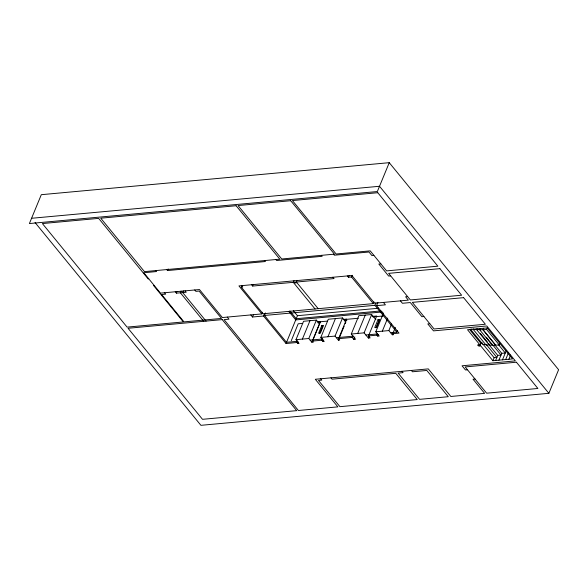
<?xml version="1.0" encoding="UTF-8"?>
<svg xmlns="http://www.w3.org/2000/svg" width="588" height="588" viewBox="0 0 588 588"><rect width="100%" height="100%" fill="white"/><g stroke="black" fill="none" stroke-linecap="round" stroke-linejoin="round"><path stroke-width="0.88" d="M264.622 260.572L265.416 261.535L167.514 270.546L168.19 268.907M185.08 290.862L186.212 292.251L176.385 293.155L177.076 291.472M181.053 291.104L180.362 292.787L203.735 321.313M183.397 290.884L182.699 292.574L206.043 321.107M373.997 301.938L373.306 303.621L263.079 313.757L241.286 287.113L241.984 285.43M332.955 277.264L334.035 278.58L252.693 286.062L253.391 284.379M317.094 321.812L320.548 321.496L312.478 341.077L313.345 342.128L311.875 342.267L319.46 323.856L316.388 320.1L303.562 321.283L295.977 339.688L299.049 343.443L297.778 343.561L296.918 342.51L286.047 343.51L263.549 315.999L252.495 317.013L253.546 314.47M155.776 270.583L156.57 271.553L143.788 272.729L160.473 293.125L199.464 289.539L222.367 317.542L261.844 313.911L262.535 312.228M263.549 315.999L264.593 313.47M297.308 341.312L286.474 342.312L264.519 315.462L265.555 312.941M315.072 308.979L293.28 282.328L293.978 280.645M297.094 280.358L295.984 283.048L293.28 282.328M286.047 343.51L297.44 315.705L293.397 310.758M302.732 323.378L298.175 323.797L291.295 340.68M296.918 342.51L297.587 340.878M297.778 343.561L298.454 341.929M302.386 339.1L309.979 320.688M311.875 342.267L308.803 338.504L316.388 320.1M321.768 325.59L318.6 333.286L320.394 333.117L323.569 325.421L321.768 325.59L322.474 326.443L319.615 333.374M389.249 162.678L377.349 191.541L29.4 223.55L41.3 194.687L389.249 162.678L558.6 369.72L548.876 393.313L200.92 425.322L35.052 222.536M312.478 341.077L321.886 340.209L323.018 341.599L324.194 341.488L320.842 337.402L328.332 319.24L342.525 317.939L345.869 322.026L345.185 323.679M321.886 340.209L322.562 338.578M373.306 303.621L351.514 276.977L348.405 277.264L349.088 275.596M323.018 341.599L323.694 339.967M351.514 276.977L352.205 275.287M327.942 336.748L335.425 318.593M343.12 319.424L346.633 319.1L338.563 338.673L339.695 340.062L338.387 340.18L335.042 336.093L342.525 317.939M338.387 340.18L339.063 338.534M339.746 336.88L344.171 326.149M338.563 338.673L352.168 337.424L353.785 339.401L355.549 339.239L351.286 334.028L358.834 315.705L371.667 314.529L375.923 319.74M352.168 337.424L352.851 335.763M353.785 339.401L354.814 336.917M357.702 333.44L365.251 315.117M397.561 330.471L396.871 332.154L374.916 305.312L375.952 302.783M372.175 316.425L376.71 316.006L368.5 335.924L370.124 337.902L368.375 338.063L364.112 332.852L371.667 314.529M383.538 312.956L375.776 331.779L388.859 330.574L392.314 334.793L393.637 334.675L392.828 333.683L399.017 333.117L376.563 305.657L377.952 302.291M368.375 338.063L369.058 336.395M378.04 319.585L374.762 327.538L376.555 327.369L379.833 319.424L378.04 319.585L378.9 320.644L375.952 327.795M375.776 331.779L379.231 335.998L377.731 336.138L376.923 335.145L377.614 333.477M377.731 336.138L378.422 334.462M382.318 331.176L387.72 318.079M388.859 330.574L391.564 324.025M392.314 334.793L395.349 327.428M470.282 329.478L472.061 328.993M499.844 343.421L499.219 344.928L492.443 345.391L492.612 344.972L489.407 345.266L489.62 344.766L486.063 345.09L473.384 329.596L473.693 328.839M492.95 345.207L501.013 355.071L497.742 355.373L476.736 329.765L477.111 328.846M492.443 345.391L479.764 329.89L480.315 328.552M495.596 345.259L482.917 329.765L483.542 328.258M499.219 344.928L486.541 329.427L487.165 327.92L467.526 329.728L492.884 360.731L512.515 358.923L487.165 327.92M480.205 345.229L480.962 343.392L469.437 329.302M492.884 360.731L494.126 357.717L482.02 342.922M495.633 360.473L497.742 355.373M498.911 360.172L501.74 353.315L494.824 344.862M502.468 359.849L506.297 350.558M505.673 359.555L508.451 352.8M508.892 359.253L510.619 355.071M31.576 218.28L379.525 186.271L548.876 393.313M373.88 255.346L371.873 255.53L368.992 252.009L334.366 255.192L333.572 254.229M148.771 278.822L148.132 278.881L98.659 218.383L42.387 223.565L127.089 327.119L183.36 321.945L153.586 285.54L154.218 285.481M380.84 263.858L378.834 264.041L388.668 276.066L390.675 275.882M241.286 287.113L242.778 286.981L241.697 285.658M407.616 296.595L405.61 296.778L408.351 300.13L374.578 303.239L351.911 275.515L238.941 285.908L261.844 313.911M264.519 315.462L374.916 305.312M376.563 305.657L385.405 304.841L383.427 302.423M297.44 315.705L378.643 308.23M381.046 310.912L296.198 318.718L289.84 310.942M382.325 311.949L295.771 319.916L288.855 311.449M318.248 321.952L327.369 321.114M343.789 319.6L358.393 318.255M372.99 316.917L383.023 315.991M317.954 322.871L320.548 322.636M344.252 320.805L346.883 320.563M423.926 316.528L421.919 316.712L410.328 302.548L402.42 303.276L400.443 300.858M429.806 323.716L427.799 323.907L433.496 330.875L486.768 325.972L515.331 360.885L462.05 365.787L465.475 369.97L467.482 369.786M351.286 334.028L364.112 332.852M295.977 339.688L308.803 338.504M320.842 337.402L335.042 336.093M310.133 340.129L322.173 339.026M336.373 337.718L353.05 336.182M365.876 335.006L377.54 333.933M390.623 332.727L396.871 332.154M368.5 335.924L376.923 335.145M473.384 329.596L476.941 329.265M476.736 329.765L479.933 329.471M479.764 329.89L482.991 329.596L495.662 345.097M482.917 329.765L486.541 329.427M480.962 343.392L482.336 343.26M486.372 344.34L483.093 344.641L470.422 329.14M501.74 353.315L505.298 352.984L498.381 344.531M494.126 357.717L496.875 357.46L486.504 344.781M475.038 379.017L473.031 379.201L484.615 393.372L450.842 396.474L428.285 368.889L315.315 379.282L337.872 406.867L298.403 410.498L224.079 319.629L228.982 319.181L227.277 317.094M486.276 337.225L492.612 344.972M480.396 333.492L487.312 341.951M488.466 343.355L489.62 344.766M347.324 275.941L348.405 277.264M321.349 255.354L322.136 256.317L276.617 260.506L275.823 259.536M411.372 370.447L412.467 371.785L426.815 370.462L448.284 396.709L419.589 399.348L398.12 373.101L403.059 372.645L401.971 371.315M296.396 282.042L318.196 308.693M330.956 377.849L332.044 379.179L395.768 373.314L417.237 399.568L339.938 406.675L318.468 380.429L321.783 380.12L320.695 378.79M251.613 284.746L252.693 286.062M250.789 314.925L252.495 317.013M194.738 289.972L195.877 291.361L199.111 291.06L221.5 318.431L183.993 321.886L161.604 294.514L165.698 294.132L164.566 292.75M166.72 269.576L167.514 270.546M175.253 291.766L176.385 293.155M236.119 205.741L100.746 218.192L144.45 271.627L279.822 259.168L236.119 205.741M290.729 200.721L238.044 205.565L281.748 258.992L334.432 254.148L290.729 200.721M377.775 192.71L292.412 200.559L336.115 253.994L370.205 250.856L386.595 270.892L437.862 266.18L377.775 192.71M439.883 268.65L388.617 273.361L410.358 299.946L461.624 295.227L439.883 268.65M222.235 319.615L128.044 328.28L202.507 419.317L296.697 410.652L222.235 319.615M463.609 297.653L412.335 302.364L434.098 328.971L485.365 324.253L463.609 297.653M516.418 362.215L465.152 366.934L486.621 393.181L537.888 388.47L516.418 362.215M478.162 345.634A1.279 0.684 22.4 0 0 480.19 345.884A1.279 0.684 22.4 0 0 478.698 344.583A1.279 0.684 22.4 0 0 478.162 345.634"/></g></svg>
